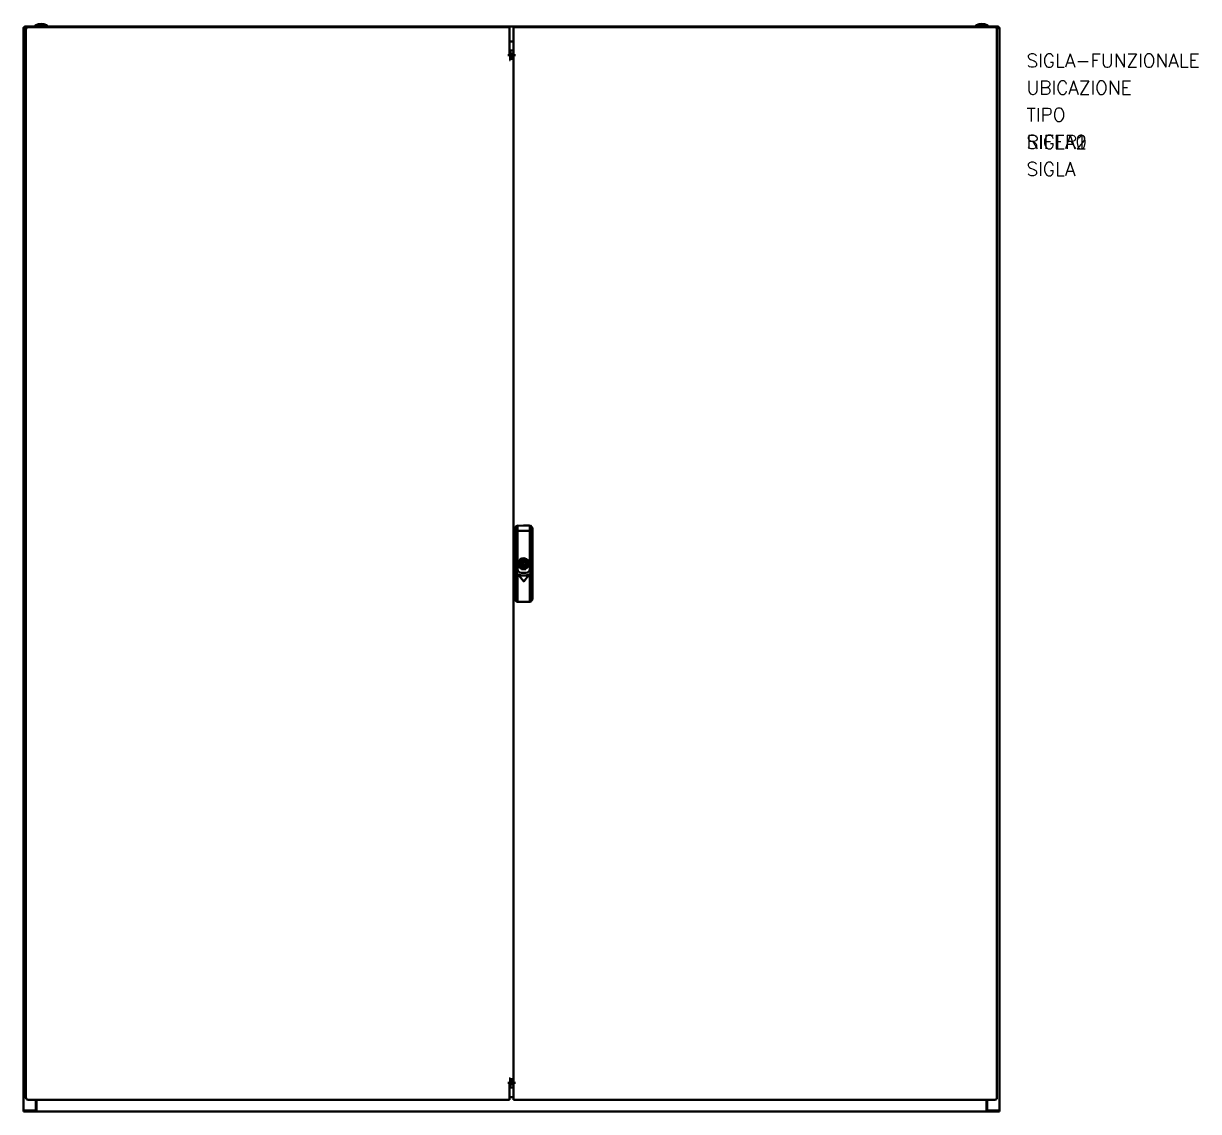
# Model space of a CAD drawing. Extents: x 0 to 217, y 0 to 201.
import ezdxf

# ---------------------------------------------------------------- set-up
doc = ezdxf.new("R2010")
doc.units = 0
doc.header["$LTSCALE"] = 4
doc.linetypes.add('CONTINUA', pattern=[0])
doc.layers.get('0').update_dxf_attribs({"linetype": 'CONTINUOUS'})
doc.layers.add('AM_0', color=7, linetype='CONTINUOUS', lineweight=50)
doc.styles.get("Standard").update_dxf_attribs({"font": 'romans.shx'})

# ---------------------------------------------------------------- blocks, each defined once
blk = doc.blocks.new('1_58XX_600_1__Turstopper_1_0_in_5846_600_1__0')
at = {"layer": 'AM_0'}
for p, q in [((-3.6, 61.5), (-2.4, 61.5)), ((-3.5, 44), (3.5, 44)), ((-2.6, 61.5), (-2.6, 44)), ((-2.4, 53), (-2.4, 52.3)), ((3.5, 52.3), (-2.4, 52.3)), ((-2.4, 49.7), (3.5, 49.7)), ((-2.4, 49.7), (-2.4, 44)), ((-1.7, 52.3), (-1.7, 49.7)), ((3.5, 59.6), (-1.6, 59.6)), ((3.5, 57.8), (-1.6, 57.8)), ((3.5, 56.9), (-1.6, 56.9)), ((3.5, 55.1), (-1.6, 55.1)), ((3.5, 54.1), (-1.6, 54.1))]:
    blk.add_line(p, q, dxfattribs=at)
blk = doc.blocks.new('2_58XX_600_1__Turstopper_2_0_in_5846_600_1__0')
at = {"layer": 'AM_0'}
for p, q in [((3.5, 1956), (-3.5, 1956)), ((-2.6, 1938.5), (-2.6, 1956)), ((-2.4, 1950.3), (-2.4, 1956)), ((-2.4, 1938.5), (-3.6, 1938.5)), ((3.5, 1950.3), (-2.4, 1950.3)), ((-2.4, 1947.7), (3.5, 1947.7)), ((-2.4, 1947.5), (-2.4, 1947.7)), ((-1.7, 1947.7), (-1.7, 1950.3)), ((-1.6, 1945.9), (3.5, 1945.9)), ((-1.6, 1944.9), (3.5, 1944.9)), ((-1.6, 1943.1), (3.5, 1943.1)), ((-1.6, 1942.2), (3.5, 1942.2)), ((-1.6, 1940.4), (3.5, 1940.4))]:
    blk.add_line(p, q, dxfattribs=at)
blk = doc.blocks.new('23_58XXX_00_14_1_0_in_5846_600_1__0')
at = {"layer": 'AM_0'}
for p, q in [((-879, 2001.5), (-879, 2000)), ((-856, 2001.5), (-879, 2001.5)), ((-877.3, 2002.5), (-877.3, 2002.5)), ((-857.7, 2002.5), (-857.7, 2002.5)), ((-856, 2000), (-856, 2001.5))]:
    blk.add_line(p, q, dxfattribs=at)
for start, end in [(118.4909, 123.855), (61.7038, 118.2962), (56.145, 61.5091)]:
    blk.add_arc((-867.5, 1984.4), 20.6, start, end, dxfattribs=at)
blk = doc.blocks.new('24_58XXX_00_14_2_0_in_5846_600_1__0')
at = {"layer": 'AM_0'}
for p, q in [((856, 2001.5), (856, 2000)), ((879, 2001.5), (856, 2001.5)), ((857.7, 2002.5), (857.7, 2002.5)), ((877.3, 2002.5), (877.3, 2002.5)), ((879, 2000), (879, 2001.5))]:
    blk.add_line(p, q, dxfattribs=at)
for start, end in [(118.4909, 123.855), (61.7038, 118.2962), (56.145, 61.5091)]:
    blk.add_arc((867.5, 1984.4), 20.6, start, end, dxfattribs=at)
blk = doc.blocks.new('35_5890X_00_35__1__0_in_5846_600_1__0')
at = {"layer": 'AM_0'}
blk.add_arc((-893, 4.5), 3, 244.1581, 270, dxfattribs=at)
blk = doc.blocks.new('42_5890X_00_36__1__0_in_5846_600_1__0')
at = {"layer": 'AM_0'}
blk.add_arc((893, 4.5), 3, 270, 295.8419, dxfattribs=at)
blk = doc.blocks.new('44_58XX_600_1__SCHLOSS_0_in_5846_600_1__0')
at = {"layer": 'AM_0'}
for p, q in [((7, 1076.8), (6.5, 1075.8)), ((6.5, 1075.8), (6.5, 944.2)), ((9.1, 1071.1), (6.5, 1068.9)), ((7, 1076.8), (9.8, 1080.5)), ((9.2, 1070.8), (9.1, 1071.1)), ((9.2, 1070.8), (9.3, 1000)), ((11.3, 1070.7), (9.2, 1070.8)), ((11.3, 1080), (9.8, 1080.5)), ((9.8, 1073.2), (9.8, 1080.5)), ((11.3, 1000), (11.3, 1080)), ((33.6, 1070.7), (11.3, 1070.7)), ((35.2, 1080.5), (33.6, 1080)), ((33.6, 1000), (33.6, 1080)), ((35.8, 1070.8), (33.6, 1070.7)), ((35.2, 1080.5), (37.9, 1076.8)), ((35.2, 1073.2), (35.2, 1080.5)), ((35.7, 1000), (35.8, 1070.8)), ((38.5, 1068.9), (35.8, 1071.1)), ((35.8, 1071.1), (35.8, 1070.8)), ((38.5, 1075.8), (37.9, 1076.8)), ((38.5, 1075.8), (38.5, 944.2)), ((9.2, 1010), (6.5, 1010)), ((10.1, 991.9), (9.3, 1000)), ((15.4, 1011.5), (18, 1011.5)), ((18, 1008.5), (15.4, 1008.5)), ((26.6, 1000), (18.4, 1000)), ((26.9, 1011.5), (29.6, 1011.5)), ((29.6, 1008.5), (26.9, 1008.5)), ((35.7, 1000), (34.9, 991.9)), ((38.5, 1010), (35.8, 1010)), ((10.2, 981.4), (9.9, 950.1)), ((10.1, 991.9), (10.2, 981.4)), ((10.2, 981.4), (11.2, 990.9)), ((11.3, 990.9), (11.2, 990.9)), ((11.3, 990.9), (11.9, 990.4)), ((11.3, 990.9), (11.3, 939.9)), ((26.6, 992.9), (18.4, 992.9)), ((18.4, 988.4), (26.6, 988.4)), ((33.1, 990.4), (33.6, 990.9)), ((33.7, 990.9), (33.6, 990.9)), ((33.6, 990.9), (33.6, 939.9)), ((33.7, 990.9), (34.7, 981.4)), ((34.7, 981.4), (34.9, 991.9)), ((35, 950.1), (34.7, 981.4)), ((9.5, 947.9), (6.5, 950.3)), ((6.5, 944.2), (7.7, 942.1)), ((9.8, 939.5), (7.7, 942.1)), ((9.8, 946.8), (9.8, 939.5)), ((11.3, 939.9), (9.8, 939.5)), ((9.8, 939.5), (11.3, 939.8)), ((11.3, 939.8), (22.5, 939.5)), ((22.5, 939.5), (33.6, 939.8)), ((35.2, 939.5), (33.6, 939.9)), ((33.6, 939.8), (35.2, 939.5)), ((35.2, 946.8), (35.2, 939.5)), ((38.5, 950.3), (35.4, 947.9)), ((37.2, 942.1), (38.5, 944.2))]:
    blk.add_line(p, q, dxfattribs=at)
for points in [[(9.1, 1071.1), (9.2, 1071.2), (9.6, 1072.4), (9.8, 1073.2), (9.8, 1073.2)], [(11.3, 1080), (21.9, 1080.5), (32.6, 1080.1), (33.6, 1080)], [(35.2, 1073.2), (35.3, 1072.4), (35.7, 1071.4), (35.8, 1071.1)], [(22.5, 1019.9), (19.2, 1019.3), (16.3, 1017.7), (14.1, 1015.3), (12.8, 1012.2), (12.6, 1008.9), (13.6, 1005.7), (15.5, 1003), (18.2, 1001.1), (21.4, 1000.2), (24.7, 1000.4), (27.8, 1001.6), (30.2, 1003.9), (31.8, 1006.8), (32.4, 1010.1), (31.8, 1013.3), (30.2, 1016.2), (27.7, 1018.4), (24.6, 1019.7), (22.5, 1019.9)], [(33.1, 990.4), (22.5, 977.1), (11.9, 990.4)], [(9.9, 950.1), (9.7, 948.6), (9.5, 947.9)], [(9.8, 946.8), (9.7, 947.5), (9.5, 947.9)], [(35.4, 947.9), (35.4, 948), (35.1, 949.3), (35, 950.1)], [(35.4, 947.9), (35.3, 947.5), (35.2, 946.8)], [(37.2, 942.1), (36.1, 940.6), (35.2, 939.5)]]:
    blk.add_lwpolyline(points, dxfattribs=at)
for radius in [8.9, 8.05, 8, 4.7, 1.35]:
    blk.add_circle((22.5, 1010), radius, dxfattribs=at)
for centre, radius, start, end in [((18.4, 1000), 7.07, 180, 270), ((22.5, 1010), 7.25, 168.0595, 191.9405), ((26.6, 1000), 7.07, 270, 360), ((22.5, 1010), 7.25, 348.0595, 11.9405), ((18.4, 1000), 11.6, 224.1627, 231.8418), ((18.4, 1000), 11.6, 235.7667, 270), ((26.6, 1000), 11.6, 270, 304.2333), ((26.6, 1000), 11.6, 308.1582, 315.8373)]:
    blk.add_arc(centre, radius, start, end, dxfattribs=at)
for start_param, end_param in [(4.620732, 4.712389), (4.712389, 4.804046)]:
    blk.add_ellipse((22.5, 1045.2), major_axis=(122, 0), ratio=0.866025, start_param=start_param, end_param=end_param, dxfattribs=at)
blk = doc.blocks.new('45_5846_600_1__P3_0_in_5846_600_1__0')
at = {"layer": 'AM_0'}
for p, q in [((3.5, 1999), (3.5, 21.5)), ((891.5, 1999), (3.5, 1999)), ((895.5, 1995), (895.5, 25.5)), ((3.5, 1947.5), (7.5, 1947.5)), ((3.5, 53), (7.5, 53)), ((891.5, 21.5), (3.5, 21.5))]:
    blk.add_line(p, q, dxfattribs=at)
for centre, start, end in [((891.5, 1995), 0, 90), ((891.5, 25.5), 270, 360)]:
    blk.add_arc(centre, 4, start, end, dxfattribs=at)
blk = doc.blocks.new('55_5846_600_1__P2_0_in_5846_600_1__0')
at = {"layer": 'AM_0'}
for p, q in [((-895.5, 25.5), (-895.5, 1995)), ((-891.5, 1999), (-3.5, 1999)), ((-3.5, 1947.5), (-3.5, 1999)), ((-3.5, 1947.5), (-6.7, 1947.5)), ((-1.6, 1947.5), (-2.4, 1947.5)), ((-3.5, 53), (-6.7, 53)), ((-3.5, 21.5), (-3.5, 53)), ((-1.6, 53), (-2.4, 53)), ((-891.5, 21.5), (-3.5, 21.5))]:
    blk.add_line(p, q, dxfattribs=at)
for centre, start, end in [((-891.5, 1995), 90, 180), ((-891.5, 25.5), 180, 270)]:
    blk.add_arc(centre, 4, start, end, dxfattribs=at)
blk = doc.blocks.new('60_5846_600_1__P1_0_in_5846_600_1__0')
at = {"layer": 'AM_0'}
for p, q in [((-900, 1997), (-900, 1.8)), ((-899.1, 1999.1), (-895.5, 1995.5)), ((897, 2000), (-897, 2000)), ((895.5, 1995.5), (899.1, 1999.1)), ((900, 1997), (900, 1.8)), ((3.5, 1972.9), (-3.5, 1972.9)), ((-3.5, 26.5), (3.5, 26.5)), ((3.5, 26.5), (-3.5, 26.5)), ((-900, 1.8), (-876.2, 1.8)), ((-900, 1.5), (-875.9, 1.5)), ((-900, 1.5), (-900, 0)), ((-900, 0), (900, 0)), ((-879, 1.8), (-879, 1.5)), ((-877.5, 1.5), (-877.5, 0)), ((-877.3, 21.5), (-877.3, 1.8)), ((-876.2, 21.5), (-876.2, 1.8)), ((-875.9, 21.5), (-875.9, 0)), ((875.9, 21.5), (875.9, 0)), ((875.9, 1.5), (900, 1.5)), ((876.2, 21.5), (876.2, 1.8)), ((876.2, 1.8), (900, 1.8)), ((877.3, 1.8), (877.3, 21.5)), ((877.5, 1.5), (877.5, 0)), ((879, 1.8), (879, 1.5)), ((900, 1.5), (900, 0))]:
    blk.add_line(p, q, dxfattribs=at)
for points in [[(-899.1, 1999.1), (-899.3, 1998.9), (-899.5, 1998.7), (-899.6, 1998.5), (-899.7, 1998.3), (-899.8, 1998), (-899.9, 1997.8), (-900, 1997.5), (-900, 1997.3), (-900, 1997)], [(-899.1, 1999.1), (-898.9, 1999.3), (-898.7, 1999.5), (-898.5, 1999.6), (-898.3, 1999.7), (-898, 1999.8), (-897.8, 1999.9), (-897.5, 2000), (-897.3, 2000), (-897, 2000)], [(897, 2000), (897.3, 2000), (897.5, 2000), (897.8, 1999.9), (898, 1999.8), (898.3, 1999.7), (898.5, 1999.6), (898.7, 1999.5), (898.9, 1999.3), (899.1, 1999.1)], [(900, 1997), (900, 1997.3), (900, 1997.5), (899.9, 1997.8), (899.8, 1998), (899.7, 1998.3), (899.6, 1998.5), (899.5, 1998.7), (899.3, 1998.9), (899.1, 1999.1)]]:
    blk.add_lwpolyline(points, dxfattribs=at)
for centre, radius, start, end in [((-896.5, 3.5), 3.5, 209.0593, 214.8499), ((-896.5, 3.5), 2, 238.2117, 270), ((896.5, 3.5), 2, 270, 301.7883), ((896.5, 3.5), 3.5, 325.1501, 330.9407)]:
    blk.add_arc(centre, radius, start, end, dxfattribs=at)

msp = doc.modelspace()

# ---------------------------------------------------------------- block references
at = {"xscale": 0.1, "yscale": 0.1, "zscale": 0.1}
for name in ['60_5846_600_1__P1_0_in_5846_600_1__0', '55_5846_600_1__P2_0_in_5846_600_1__0', '23_58XXX_00_14_1_0_in_5846_600_1__0', '45_5846_600_1__P3_0_in_5846_600_1__0', '24_58XXX_00_14_2_0_in_5846_600_1__0', '2_58XX_600_1__Turstopper_2_0_in_5846_600_1__0', '44_58XX_600_1__SCHLOSS_0_in_5846_600_1__0', '1_58XX_600_1__Turstopper_1_0_in_5846_600_1__0', '35_5890X_00_35__1__0_in_5846_600_1__0', '42_5890X_00_36__1__0_in_5846_600_1__0']:
    msp.add_blockref(name, (90, 0), dxfattribs=at)

# ---------------------------------------------------------------- texts
at = {"color": 3, "linetype": 'CONTINUA'}
for tag, p, s, flags in [('SIGLA-FUNZIONALE', (185, 192.5), '', 9), ('UBICAZIONE', (185, 187.5), '', 8), ('TIPO', (185, 182.5), '', 9), ('SIGLA0', (185, 177.5), '', 9), ('SIGLA1', (185, 177.5), '', 9), ('SIGLA2', (185, 177.5), '', 9), ('RIFER', (185, 177.5), 'RIFER ?', 8), ('SIGLA', (185, 172.5), 'SIGLA ?', 8)]:
    msp.add_attdef(tag, p, s, height=2.5, dxfattribs=dict(at, flags=flags))
at = {"linetype": 'CONTINUA', "flags": 9}
for tag, s in [('TIPOSIG', '3'), ('POSIZIONE', ''), ('P-TABELLA', ''), ('T-TABELLA', ''), ('H-TABELLA', ''), ('CODICE', '1xNNN'), ('NOTE1', ''), ('NOTE2', ''), ('DEN1', ''), ('DEN1-A', ''), ('DEN1-TRAD-ID', '')]:
    msp.add_attdef(tag, (0, 0), s, height=0.00000001, dxfattribs=at)

doc.saveas('drawing.dxf')
